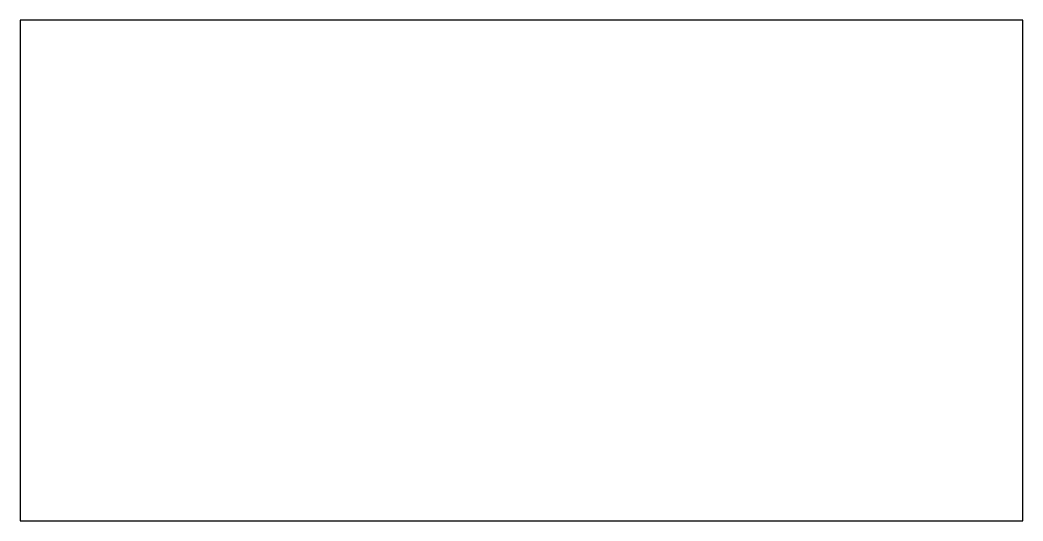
# Model space of a CAD drawing. Extents: x -10 to 10, y -5 to 5.
import ezdxf

# ---------------------------------------------------------------- set-up
doc = ezdxf.new("R2010")
doc.units = 0

msp = doc.modelspace()

# ---------------------------------------------------------------- linework, layer by layer
for p, q in [((10, 5), (-10, 5)), ((-10, 5), (-10, -5)), ((10, -5), (10, 5)), ((-10, -5), (10, -5))]:
    msp.add_line(p, q)

doc.saveas('drawing.dxf')
